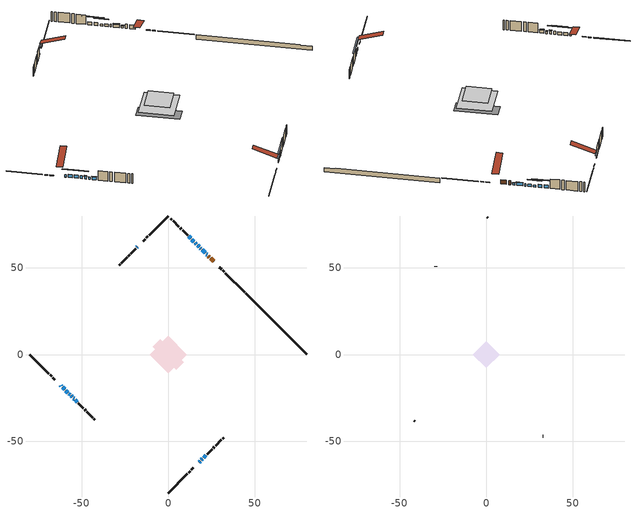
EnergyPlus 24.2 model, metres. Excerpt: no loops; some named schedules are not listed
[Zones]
conditioned space
 floor outside (Floor1 construction): -0.75,0 0,0.75 0.75,0 0,-0.75 z0.15
 floor adiabatic (AdiabaticFloorConstruction): -10.75,0 0,10.75 10.75,0 0,-10.75 z2.59
 floor foundation (Slab1 construction): -8.8,4.57 -4.57,8.8 8.8,-4.57 4.57,-8.8 z-2.21
 wall outside (RimJoist1 construction): 0,-79.88 11.09,-68.79 / -79.88,0 -68.79,-11.09 / 0,79.88 -11.09,68.79 / 44.02,35.86 32.93,46.95 z0.15:0.45
 wall outside (RimJoist2 construction): 11.75,-68.14 12.64,-67.25 / -68.14,-11.75 -67.25,-12.64 / -11.75,68.14 -12.64,67.25 / 32.28,47.61 31.39,48.5 z0.15:0.45
 wall outside (RimJoist4 construction): 13.29,-66.59 14.54,-65.34 / -66.59,-13.29 -65.34,-14.54 / -13.29,66.59 -14.54,65.34 / 30.73,49.15 29.48,50.41 z0.15:0.45
 wall outside (AdiabaticWallConstruction 1): 26.17,53.71 24.41,55.47 / 23.75,56.13 23.15,56.74 z0.15:2.18
 wall outside (AdiabaticWallConstruction): -62.03,-17.85 -61.61,-18.27 / 18.86,61.02 18.53,61.35 / 17.88,62 16.89,62.99 z0.15:1.37; 17.85,-62.03 18.45,-61.44 / 19.1,-60.78 19.7,-60.19 / -57.25,-22.63 -56.66,-23.22 / -56.01,-23.88 -55.41,-24.47 z0.15:1.68; -60.96,-18.93 -59.77,-20.11 / -59.11,-20.77 -57.91,-21.97 / 21.29,58.59 19.51,60.37 / -53.68,-26.2 -52.48,-27.4 / 14.79,65.09 13.62,66.26 / 12.96,66.92 11.78,68.11 z0.15:1.67; 22.49,57.39 21.95,57.93 / 16.24,63.65 15.44,64.44 z0.15:1.07; -54.76,-25.13 -54.34,-25.54 z0.15:1.19; -17.85,62.03 -18.14,61.74 / 20.35,-59.53 21.72,-58.16 z0.15:0.76
 wall outside (Wall1 construction): 22.37,-57.51 25.24,-54.64 / -51.82,-28.06 -48.96,-30.93 / -18.8,61.09 -21.66,58.22 / 11.12,68.76 8.25,71.63 z0.15:5.03
 wall outside (Wall2 construction): 25.9,-53.98 26.67,-53.21 / -48.3,-31.58 -47.53,-32.36 / -22.32,57.56 -23.09,56.79 / 7.59,72.29 6.82,73.06 z0.15:5.03
 wall outside (Wall3 construction): 27.33,-52.55 30.7,-49.18 / -46.87,-33.01 -43.5,-36.38 / -23.75,56.13 -27.12,52.76 / 6.16,73.72 2.8,77.09 z0.15:5.03
 wall outside (Wall4 construction): 31.36,-48.53 31.94,-47.94 / -42.84,-37.04 -42.26,-37.62 / -27.78,52.1 -28.36,51.52 / 2.14,77.74 1.55,78.33 z0.15:5.03
 wall foundation (FoundationWall1 construction): 44.68,35.2,-2.21 44.68,35.2,0.15 76.36,3.52,0.15 76.36,3.52,-0.09 79.88,0,-0.09 79.88,0,-2.21
 window (WindowConstruction 14): -62.03,-17.85 -61.61,-18.27 z0.15:1.37
 window (WindowConstruction 3): 17.85,-62.03 18.45,-61.44 z0.15:1.67
 window (WindowConstruction 4): 19.1,-60.78 19.69,-60.19 z0.15:1.67
 window (WindowConstruction 5): -60.96,-18.93 -59.77,-20.11 z0.15:1.67
 window (WindowConstruction 6): -59.11,-20.77 -57.91,-21.97 z0.15:1.67
 window (WindowConstruction 7): 22.49,57.39 21.95,57.93 z0.15:1.06
 window (WindowConstruction 8): 21.29,58.59 19.52,60.37 z0.15:1.67
 window (WindowConstruction 9): -57.25,-22.63 -56.66,-23.22 z0.15:1.67
 window (WindowConstruction 10): -56,-23.88 -55.41,-24.47 z0.15:1.67
 window (WindowConstruction 11): -54.75,-25.13 -54.34,-25.54 z0.15:1.19
 window (WindowConstruction 12): -53.68,-26.2 -52.48,-27.4 z0.15:1.67
 window (WindowConstruction 13): -17.85,62.03 -18.14,61.74 z0.15:0.76
 window (WindowConstruction 17): 20.35,-59.53 21.72,-58.16 z0.15:0.76
 window (WindowConstruction 15): 18.86,61.02 18.53,61.35 z0.15:1.37
 window (WindowConstruction 16): 17.88,62 16.89,62.99 z0.15:1.37
 window (WindowConstruction): 16.23,63.65 15.44,64.44 z0.15:1.06
 window (WindowConstruction 1): 14.79,65.1 13.62,66.26 z0.15:1.67
 window (WindowConstruction 2): 12.96,66.92 11.78,68.11 z0.15:1.67
 door (Door): 26.17,53.71 24.41,55.47 z0.15:2.18
 door (Door 1): 23.75,56.13 23.15,56.74 z0.15:2.18
 ceiling adiabatic (AdiabaticFloorConstruction): 0,-10.75 10.75,0 0,10.75 -10.75,0 z2.59
attic - vented
 floor to conditioned space (Floor2 construction Reversed): -7.77,0 0,7.77 7.77,0 0,-7.77 z5.03
 wall outside (Wall5 construction): 32.6,-47.28 32.84,-47.04 / -41.6,-38.28 -41.36,-38.52 / -29.02,50.86 -29.26,50.62 / 0.9,78.99 0.66,79.23 z0.15:5.03
 roof outside (Roof1 construction): 17.2,-62.69,5.03 9.63,-55.12,8.59 7.64,-57.12,8.59 15.2,-64.68,5.03; -62.69,-17.2,5.03 -55.12,-9.63,8.59 -57.12,-7.64,8.59 -64.68,-15.2,5.03; -17.2,62.69,5.03 -9.63,55.12,8.59 -7.64,57.12,8.59 -15.2,64.68,5.03; 26.83,53.06,5.03 19.26,45.49,8.59 21.26,43.5,8.59 28.82,51.06,5.03
shading: 20.31,-59.57 15.99,-63.9 16.28,-64.19 20.6,-59.86 z4.31; 19.84,-60.05 18.96,-60.92 19.25,-61.21 20.13,-60.34 z1.88; -57.9,-21.98 -62.82,-17.06 -63.11,-17.35 -58.2,-22.27 z4.31; -56.04,-23.84 -60.98,-18.9 -61.27,-19.19 -56.34,-24.13 z4.31; 21.81,58.07 22.63,57.25 22.92,57.54 22.1,58.37 z1.27; 19.37,60.51 21.44,58.45 21.73,58.74 19.66,60.8 z1.88; -54.79,-25.09 -59.12,-20.76 -59.41,-21.05 -55.09,-25.38 z4.31; -55.27,-24.61 -56.15,-23.74 -56.44,-24.03 -55.56,-24.9 z1.88; -54.2,-25.68 -54.9,-24.99 -55.19,-25.28 -54.49,-25.97 z1.39; -52.34,-27.54 -53.83,-26.06 -54.12,-26.35 -52.63,-27.83 z1.88; -20.01,59.88 -15.99,63.9 -16.28,64.19 -20.3,60.17 z3.4; 25.31,-54.57 16.76,-63.12 17.05,-63.41 25.6,-54.86 z5.84; 13.58,66.3 18.1,61.78 18.39,62.07 13.87,66.6 z3.7; 11.75,68.13 16.65,63.23 16.94,63.52 12.04,68.42 z4.31; 9.91,69.97 14.83,65.05 15.12,65.34 10.2,70.26 z4.31
[Building]
Building 1: Terrain=Suburbs
[Site:Location]
Ottawa Intl AP_ON: Latitude {deg}=45.32; Longitude {deg}=-75.67; Time Zone {hr}=-5; Elevation {m}=115; Keep Site Location Information=Yes
[Site:GroundTemperature:Shallow]
1.18808, -1.19398, -1.38475, -0.254337, 4.28362, 8.80044, 12.7163, 15.1969, 15.4076, 13.3901, 9.57408, 5.19582
[Site:WaterMainsTemperature]
Calculation Method=Schedule; Temperature Schedule=mains temperature schedule
[Material] Roughness=Rough; Thermal Absorptance=0.9
Name | Thickness {m} | Conductivity {W/m-K} | Density {kg/m3} | Specific Heat {J/kg-K} | Solar Absorptance | Visible Absorptance
asphalt or fiberglass shingles | 0.00635 | 0.162714 | 1121.4 | 1465.45 | 0.4 | 0.4
ceiling loosefill ins | 0.169333 | 0.0480833 | 16.02 | 1046.75 | 0.7 | 0.7
ceiling stud and cavity | 0.1397 | 0.554794 | 65.682 | 1177.47 | 0.7 | 0.7
concrete 4.0 in. | 0.1016 | 1.803125 | 2242.8 | 837.4 | 0.7 | 0.7
concrete 8.0 in. | 0.2032 | 1.803125 | 2242.8 | 837.4 | 0.7 | 0.7
door material | 0.04445 | 0.053851 | 512.64 | 1214.23 | 0.7 | 0.7
exterior vertical ins | 0.0364437 | 0.029427 | 32.04 | 1214.23 | 0.7 | 0.7
floor covering | 0.0127 | 0.0433444 | 54.468 | 1339.84 | 0.6 | 0.6
floor rigid ins; rim joist rigid ins | 0.051816 | 0.029427 | 32.04 | 1214.23 | 0.7 | 0.7
floor rigid ins 1; wall rigid ins | 0.512978 | 0.029427 | 32.04 | 1214.23 | 0.7 | 0.7
floor stud and cavity | 0.1397 | 0.204374 | 92.3553 | 1139.71 | 0.7 | 0.7
floor stud and cavity 1 | 0.1397 | 1.75129 | 37.0049 | 1207.88 | 0.7 | 0.7
furniture material conditioned space 1 | 0.1524 | 0.115458 | 640.8 | 1214.23 | 0.6 | 0.6
gypsum board | 0.0127 | 0.160291 | 801 | 837.4 | 0.6 | 0.6
gypsum board 1 | 0.0127 | 0.160291 | 801 | 837.4 | 0.7 | 0.7
osb sheathing 0.5 in. | 0.0127 | 0.115458 | 512.64 | 1214.23 | 0.7 | 0.7
osb sheathing 0.75 in. | 0.01905 | 0.115458 | 512.64 | 1214.23 | 0.7 | 0.7
osb sheathing 2.0 in. | 0.0508 | 0.115458 | 512.64 | 1214.23 | 0.7 | 0.7
rim joist stud and cavity | 0.0508 | 0.275866 | 125.044 | 1163.47 | 0.6 | 0.6
rim joist stud and cavity 1 | 0.0508 | 0.0295722 | 125.044 | 1163.47 | 0.6 | 0.6
rim joist stud and cavity 2 | 0.0508 | 0.0315101 | 125.044 | 1163.47 | 0.6 | 0.6
wall stud and cavity | 0.1397 | 0.0810402 | 139.0536 | 1170.24 | 0.7 | 0.7
wall stud and cavity 1 | 0.1397 | 0.10621 | 139.0536 | 1170.24 | 0.7 | 0.7
wall stud and cavity 2 | 0.1397 | 0.101068 | 139.0536 | 1170.24 | 0.7 | 0.7
wall stud and cavity 3 | 0.0889 | 6.1454 | 50.32683 | 1063.81 | 0.6 | 0.6
wall stud and cavity 4 | 0.0889 | 0.380278 | 52.3479 | 1209.89 | 0.7 | 0.7
wall stud and cavity 5 | 0.0889 | 0.391764 | 83.0341 | 1211.67 | 0.7 | 0.7
wood siding | 0.0254 | 0.102417 | 544.68 | 1172.36 | 0.4 | 0.4
wood siding 1 | 0.00254 | 0.102417 | 544.68 | 1172.36 | 0.4 | 0.4
wood siding 2; wood siding 3; wood siding 4 | 0.0254 | 0.102417 | 544.68 | 1172.36 | 0.7 | 0.7
[WindowMaterial:SimpleGlazingSystem]
Name | U-Factor {W/m2-K} | Solar Heat Gain Coefficient
WindowMaterial | 2.95597 | 0.57
WindowMaterial 1 | 2.949721 | 0.61
WindowMaterial 10 | 3.034891 | 0.47
WindowMaterial 2 | 2.983789 | 0.55
WindowMaterial 3 | 2.94802 | 0.61
WindowMaterial 4 | 2.97868 | 0.53
WindowMaterial 5 | 2.99571 | 0.51
WindowMaterial 6 | 3.04398 | 0.4
WindowMaterial 7 | 3.120061 | 0.41
WindowMaterial 8 | 2.97868 | 0.61
WindowMaterial 9 | 2.97073 | 0.62
[Construction]
AdiabaticFloorConstruction: floor stud and cavity 1, floor rigid ins 1, osb sheathing 0.75 in., floor covering
AdiabaticWallConstruction: wood siding 3, wall rigid ins, wall stud and cavity 4, gypsum board
AdiabaticWallConstruction 1: wood siding 4, wall rigid ins, wall stud and cavity 4, gypsum board
Door; Door 1: door material
Floor1 construction: floor stud and cavity, floor rigid ins, osb sheathing 0.75 in., floor covering
Floor2 construction Reversed: gypsum board, ceiling stud and cavity, ceiling loosefill ins
FoundationWall1 construction: concrete 8.0 in., gypsum board 1
furniture construction conditioned space 1: furniture material conditioned space 1
PartitionWallConstruction: gypsum board, wall stud and cavity 5, gypsum board
RimJoist1 construction: wood siding 2, rim joist rigid ins, osb sheathing 2.0 in., rim joist stud and cavity
RimJoist2 construction: wood siding 2, osb sheathing 2.0 in., rim joist stud and cavity 1
RimJoist4 construction: wood siding 2, osb sheathing 2.0 in., rim joist stud and cavity 2
Roof1 construction: asphalt or fiberglass shingles
Slab1 construction: concrete 4.0 in.
Wall1 construction; Wall3 construction: wood siding, osb sheathing 0.5 in., wall stud and cavity, gypsum board
Wall2 construction: wood siding, osb sheathing 0.5 in., wall stud and cavity 1, gypsum board
Wall4 construction: wood siding, osb sheathing 0.5 in., wall stud and cavity 2, gypsum board
Wall5 construction: wood siding 1, wall stud and cavity 3
WindowConstruction: WindowMaterial
WindowConstruction 1: WindowMaterial 1
WindowConstruction 10; WindowConstruction 2; WindowConstruction 3; WindowConstruction 4; WindowConstruction 5; WindowConstruction 8; WindowConstruction 9: WindowMaterial 2
WindowConstruction 11: WindowMaterial 5
WindowConstruction 12; WindowConstruction 6: WindowMaterial 3
WindowConstruction 13: WindowMaterial 6
WindowConstruction 14: WindowMaterial 7
WindowConstruction 15: WindowMaterial 8
WindowConstruction 16: WindowMaterial 9
WindowConstruction 17: WindowMaterial 10
WindowConstruction 7: WindowMaterial 4
[Zone] Multiplier=1; Part of Total Floor Area=Yes
Name | Volume {m3}
attic - vented | 69.8457
conditioned space | 884
[Space]
Name | Zone | Volume {m3}
attic - vented 1 | attic - vented | 69.8457
conditioned space 1 | conditioned space | 884
[ZoneInfiltration:EffectiveLeakageArea]
infil attic - vented 1: Zone or Space=attic - vented 1; Schedule=Always On Discrete; Effective Air Leakage Area {cm2}=5080; Stack Coefficient=0.00058711; Wind Coefficient=1.63712e-05
[ZoneMixing]
whole house fan mix: Zone or Space=attic - vented; Schedule=Always On Continuous; Design Flow Rate Calculation Method=Flow/Zone; Design Flow Rate {m3/s}=0; Source Zone or Space=conditioned space
[SurfaceProperty:ExposedFoundationPerimeter]
Slab1: Exposed Perimeter Calculation Method=TotalExposedPerimeter; Total Exposed Perimeter {m}=49.785
[InternalMass] Zone or ZoneList=conditioned space; Space or SpaceList=conditioned space 1
Name | Construction | Surface Area {m2}
furniture mass conditioned space 1 | furniture construction conditioned space 1 | 138.104
partition wall mass | PartitionWallConstruction | 345.26
[Lights]
interior lighting: Zone or ZoneList or Space or SpaceList=conditioned space 1; Schedule=interior lighting schedule; Design Level Calculation Method=LightingLevel; Lighting Level {W}=343.2; Return Air Fraction=0; Fraction Radiant=0.6; Fraction Visible=0.2; Fraction Replaceable=1
[People]
occupants: Zone or ZoneList or Space or SpaceList=conditioned space 1; Number of People Schedule=occupants schedule; Number of People Calculation Method=People; Number of People=3; Fraction Radiant=0.314171; Sensible Heat Fraction=0.56303; Activity Level Schedule=occupants activity schedule; Carbon Dioxide Generation Rate {m3/s-W}=0; Enable ASHRAE 55 Comfort Warnings=No; Mean Radiant Temperature Calculation Type=EnclosureAveraged
[ElectricEquipment] Zone or ZoneList or Space or SpaceList=conditioned space 1; Design Level Calculation Method=EquipmentLevel
Name | Schedule | Design Level {W} | Fraction Latent | Fraction Radiant | Fraction Lost
clothes dryer | clothes dryer schedule | 140.772 | 0.015 | 0.081 | 0.85
clothes washer | clothes washer schedule | 32.1985 | 0.03 | 0.162 | 0.7
cooking range | cooking range schedule | 215.147 | 0.08 | 0.432 | 0.2
dishwasher | dishwasher schedule | 66.8632 | 0.3 | 0.18 | 0.4
fridge | fridge schedule | 72.9452 | 0 | 0.6 | 0
mech vent bath fan 0 | mech vent bath fan 0 schedule | 43 | 0 | 0 | 1
mech vent bath fan 1 | mech vent bath fan 1 schedule | 43 | 0 | 0 | 1
mech vent house fan | mech vent house fan schedule | 0 | 0 | 0 | 1
mech vent house fan cfis | mech vent house fan cfis schedule | 0 | 0 | 0 | 0
mech vent range fan 0 | mech vent range fan 0 schedule | 43 | 0 | 0 | 1
misc plug loads | misc plug loads schedule | 494.7 | 0.045 | 0.513 | 0.1
whole house fan | Always On Discrete | 0 | 0 | 0 | 1
[OtherEquipment] Zone or ZoneList or Space or SpaceList=conditioned space 1; Design Level Calculation Method=EquipmentLevel
Name | Fuel Type | Schedule | Design Level {W} | Fraction Latent | Fraction Radiant | Fraction Lost
clothes dryer 1 | Electricity | clothes dryer schedule | 0 | 0.015 | 0.081 | 0.85
cooking range 1 | Electricity | cooking range schedule | 0 | 0.08 | 0.432 | 0.2
general water use latent | None | general water use schedule | 62.594 | 1 | 0 | 0
general water use sensible | None | general water use schedule | -61.6891 | 0 | 0.6 | 0
mech vent house fan latent load | None | Always On Discrete | 0 | 1 | 0 | 0
mech vent house fan sensible load | None | Always On Discrete | 0 | 0 | 0 | 0
water heater energy adjustment1 | NaturalGas | Always On Discrete | 0.01 | 0 | 0 | 1
[ZoneInfiltration:DesignFlowRate] Zone or ZoneList or Space or SpaceList=conditioned space 1; Schedule=Always On Discrete; Design Flow Rate Calculation Method=Flow/Zone; Design Flow Rate {m3/s}=0
infil flow; natural vent flow; whole house fan flow
[Foundation:Kiva]
Foundation Kiva 1: Initial Indoor Air Temperature {C}=18; Wall Height Above Grade {m}=0.149992; Wall Depth Below Slab {m}=0.2032; Custom Block Material Name 1=exterior vertical ins; Custom Block Depth 1 {m}=2.36001; Custom Block X Position 1 {m}=0.2159; Custom Block Z Position 1 {m}=0
[Foundation:Kiva:Settings]
Soil Conductivity {W/m-K}=0.849921; Soil Density {kg/m3}=1842.3; Soil Specific Heat {J/kg-K}=418.7; Ground Solar Absorptivity=0.9; Ground Thermal Absorptivity=0.9; Ground Surface Roughness {m}=0.03; Far-Field Width {m}=40; Deep-Ground Boundary Condition=ZeroFlux; Deep-Ground Depth {m}=40; Minimum Cell Dimension {m}=0.2; Maximum Cell Growth Coefficient=3; Simulation Timestep=Timestep
[Exterior:Lights]
exterior lighting: Schedule=exterior lighting schedule; Design Level {W}=75.6
[Schedule:Constant]
Name | Hourly Value
Always On Continuous; mech vent house fan schedule; mech vent house fan cfis schedule; Always On Discrete | 1
occupants activity schedule | 117.228
fridge schedule | 0
[Schedule:Week:Daily]
interior lighting schedule Week Rule - Jan1-Jan27: interior lighting schedule day, interior lighting schedule day, interior lighting schedule day, interior lighting schedule day, interior lighting schedule day, interior lighting schedule day, interior lighting schedule day, interior lighting schedule default day, interior lighting schedule default day, interior lighting schedule default day, interior lighting schedule default day, interior lighting schedule default day
interior lighting schedule Week Rule - Jan28-Feb3: interior lighting schedule day, interior lighting schedule day, interior lighting schedule day, interior lighting schedule day, interior lighting schedule day 1, interior lighting schedule day 1, interior lighting schedule day 1, interior lighting schedule default day, interior lighting schedule default day, interior lighting schedule default day, interior lighting schedule default day, interior lighting schedule default day
interior lighting schedule Week Rule - Feb4-Feb24: interior lighting schedule day 1, interior lighting schedule day 1, interior lighting schedule day 1, interior lighting schedule day 1, interior lighting schedule day 1, interior lighting schedule day 1, interior lighting schedule day 1, interior lighting schedule default day, interior lighting schedule default day, interior lighting schedule default day, interior lighting schedule default day, interior lighting schedule default day
interior lighting schedule Week Rule - Feb25-Mar3: interior lighting schedule day 1, interior lighting schedule day 1, interior lighting schedule day 1, interior lighting schedule day 1, interior lighting schedule day 2, interior lighting schedule day 2, interior lighting schedule day 2, interior lighting schedule default day, interior lighting schedule default day, interior lighting schedule default day, interior lighting schedule default day, interior lighting schedule default day
interior lighting schedule Week Rule - Mar4-Mar31: interior lighting schedule day 2, interior lighting schedule day 2, interior lighting schedule day 2, interior lighting schedule day 2, interior lighting schedule day 2, interior lighting schedule day 2, interior lighting schedule day 2, interior lighting schedule default day, interior lighting schedule default day, interior lighting schedule default day, interior lighting schedule default day, interior lighting schedule default day
interior lighting schedule Week Rule - Apr1-Apr28: interior lighting schedule day 3, interior lighting schedule day 3, interior lighting schedule day 3, interior lighting schedule day 3, interior lighting schedule day 3, interior lighting schedule day 3, interior lighting schedule day 3, interior lighting schedule default day, interior lighting schedule default day, interior lighting schedule default day, interior lighting schedule default day, interior lighting schedule default day
interior lighting schedule Week Rule - Apr29-May5: interior lighting schedule day 3, interior lighting schedule day 3, interior lighting schedule day 4, interior lighting schedule day 4, interior lighting schedule day 4, interior lighting schedule day 4, interior lighting schedule day 4, interior lighting schedule default day, interior lighting schedule default day, interior lighting schedule default day, interior lighting schedule default day, interior lighting schedule default day
interior lighting schedule Week Rule - May6-May26: interior lighting schedule day 4, interior lighting schedule day 4, interior lighting schedule day 4, interior lighting schedule day 4, interior lighting schedule day 4, interior lighting schedule day 4, interior lighting schedule day 4, interior lighting schedule default day, interior lighting schedule default day, interior lighting schedule default day, interior lighting schedule default day, interior lighting schedule default day
interior lighting schedule Week Rule - May27-Jun2: interior lighting schedule day 4, interior lighting schedule day 4, interior lighting schedule day 4, interior lighting schedule day 4, interior lighting schedule day 4, interior lighting schedule day 5, interior lighting schedule day 5, interior lighting schedule default day, interior lighting schedule default day, interior lighting schedule default day, interior lighting schedule default day, interior lighting schedule default day
interior lighting schedule Week Rule - Jun3-Jun30: interior lighting schedule day 5, interior lighting schedule day 5, interior lighting schedule day 5, interior lighting schedule day 5, interior lighting schedule day 5, interior lighting schedule day 5, interior lighting schedule day 5, interior lighting schedule default day, interior lighting schedule default day, interior lighting schedule default day, interior lighting schedule default day, interior lighting schedule default day
interior lighting schedule Week Rule - Jul1-Jul28: interior lighting schedule day 6, interior lighting schedule day 6, interior lighting schedule day 6, interior lighting schedule day 6, interior lighting schedule day 6, interior lighting schedule day 6, interior lighting schedule day 6, interior lighting schedule default day, interior lighting schedule default day, interior lighting schedule default day, interior lighting schedule default day, interior lighting schedule default day
interior lighting schedule Week Rule - Jul29-Aug4: interior lighting schedule day 6, interior lighting schedule day 6, interior lighting schedule day 6, interior lighting schedule day 7, interior lighting schedule day 7, interior lighting schedule day 7, interior lighting schedule day 7, interior lighting schedule default day, interior lighting schedule default day, interior lighting schedule default day, interior lighting schedule default day, interior lighting schedule default day
interior lighting schedule Week Rule - Aug5-Aug25: interior lighting schedule day 7, interior lighting schedule day 7, interior lighting schedule day 7, interior lighting schedule day 7, interior lighting schedule day 7, interior lighting schedule day 7, interior lighting schedule day 7, interior lighting schedule default day, interior lighting schedule default day, interior lighting schedule default day, interior lighting schedule default day, interior lighting schedule default day
interior lighting schedule Week Rule - Aug26-Sep1: interior lighting schedule day 7, interior lighting schedule day 7, interior lighting schedule day 7, interior lighting schedule day 7, interior lighting schedule day 7, interior lighting schedule day 7, interior lighting schedule day 8, interior lighting schedule default day, interior lighting schedule default day, interior lighting schedule default day, interior lighting schedule default day, interior lighting schedule default day
interior lighting schedule Week Rule - Sep2-Sep29: interior lighting schedule day 8, interior lighting schedule day 8, interior lighting schedule day 8, interior lighting schedule day 8, interior lighting schedule day 8, interior lighting schedule day 8, interior lighting schedule day 8, interior lighting schedule default day, interior lighting schedule default day, interior lighting schedule default day, interior lighting schedule default day, interior lighting schedule default day
interior lighting schedule Week Rule - Sep30-Oct6: interior lighting schedule day 8, interior lighting schedule day 9, interior lighting schedule day 9, interior lighting schedule day 9, interior lighting schedule day 9, interior lighting schedule day 9, interior lighting schedule day 9, interior lighting schedule default day, interior lighting schedule default day, interior lighting schedule default day, interior lighting schedule default day, interior lighting schedule default day
interior lighting schedule Week Rule - Oct7-Oct27: interior lighting schedule day 9, interior lighting schedule day 9, interior lighting schedule day 9, interior lighting schedule day 9, interior lighting schedule day 9, interior lighting schedule day 9, interior lighting schedule day 9, interior lighting schedule default day, interior lighting schedule default day, interior lighting schedule default day, interior lighting schedule default day, interior lighting schedule default day
interior lighting schedule Week Rule - Oct28-Nov3: interior lighting schedule day 9, interior lighting schedule day 9, interior lighting schedule day 9, interior lighting schedule day 9, interior lighting schedule day 10, interior lighting schedule day 10, interior lighting schedule day 10, interior lighting schedule default day, interior lighting schedule default day, interior lighting schedule default day, interior lighting schedule default day, interior lighting schedule default day
interior lighting schedule Week Rule - Nov4-Nov24: interior lighting schedule day 10, interior lighting schedule day 10, interior lighting schedule day 10, interior lighting schedule day 10, interior lighting schedule day 10, interior lighting schedule day 10, interior lighting schedule day 10, interior lighting schedule default day, interior lighting schedule default day, interior lighting schedule default day, interior lighting schedule default day, interior lighting schedule default day
interior lighting schedule Week Rule - Nov25-Dec1: interior lighting schedule day 10, interior lighting schedule day 10, interior lighting schedule day 10, interior lighting schedule day 10, interior lighting schedule day 10, interior lighting schedule day 10, interior lighting schedule day 11, interior lighting schedule default day, interior lighting schedule default day, interior lighting schedule default day, interior lighting schedule default day, interior lighting schedule default day
interior lighting schedule Week Rule - Dec2-Dec31: interior lighting schedule day 11, interior lighting schedule day 11, interior lighting schedule day 11, interior lighting schedule day 11, interior lighting schedule day 11, interior lighting schedule day 11, interior lighting schedule day 11, interior lighting schedule default day, interior lighting schedule default day, interior lighting schedule default day, interior lighting schedule default day, interior lighting schedule default day
occupants schedule Week Rule - Jan1-Dec31: occupants schedule day, occupants schedule day, occupants schedule day, occupants schedule day, occupants schedule day, occupants schedule day, occupants schedule day, occupants schedule default day, occupants schedule default day, occupants schedule default day, occupants schedule default day, occupants schedule default day
clothes dryer schedule Week Rule - Jan1-Dec31: clothes dryer schedule day, clothes dryer schedule day, clothes dryer schedule day, clothes dryer schedule day, clothes dryer schedule day, clothes dryer schedule day, clothes dryer schedule day, clothes dryer schedule default day, clothes dryer schedule default day, clothes dryer schedule default day, clothes dryer schedule default day, clothes dryer schedule default day
clothes washer schedule Week Rule - Jan1-Dec31: clothes washer schedule day, clothes washer schedule day, clothes washer schedule day, clothes washer schedule day, clothes washer schedule day, clothes washer schedule day, clothes washer schedule day, clothes washer schedule default day, clothes washer schedule default day, clothes washer schedule default day, clothes washer schedule default day, clothes washer schedule default day
cooking range schedule Week Rule - Jan1-Dec31: cooking range schedule day, cooking range schedule day, cooking range schedule day, cooking range schedule day, cooking range schedule day, cooking range schedule day, cooking range schedule day, cooking range schedule default day, cooking range schedule default day, cooking range schedule default day, cooking range schedule default day, cooking range schedule default day
dishwasher schedule Week Rule - Jan1-Dec31: dishwasher schedule day, dishwasher schedule day, dishwasher schedule day, dishwasher schedule day, dishwasher schedule day, dishwasher schedule day, dishwasher schedule day, dishwasher schedule default day, dishwasher schedule default day, dishwasher schedule default day, dishwasher schedule default day, dishwasher schedule default day
mech vent bath fan 0 schedule Week Rule - Jan1-Dec31: mech vent bath fan 0 schedule day, mech vent bath fan 0 schedule day, mech vent bath fan 0 schedule day, mech vent bath fan 0 schedule day, mech vent bath fan 0 schedule day, mech vent bath fan 0 schedule day, mech vent bath fan 0 schedule day, mech vent bath fan 0 schedule default day, mech vent bath fan 0 schedule default day, mech vent bath fan 0 schedule default day, mech vent bath fan 0 schedule default day, mech vent bath fan 0 schedule default day
mech vent bath fan 1 schedule Week Rule - Jan1-Dec31: mech vent bath fan 1 schedule day, mech vent bath fan 1 schedule day, mech vent bath fan 1 schedule day, mech vent bath fan 1 schedule day, mech vent bath fan 1 schedule day, mech vent bath fan 1 schedule day, mech vent bath fan 1 schedule day, mech vent bath fan 1 schedule default day, mech vent bath fan 1 schedule default day, mech vent bath fan 1 schedule default day, mech vent bath fan 1 schedule default day, mech vent bath fan 1 schedule default day
mech vent range fan 0 schedule Week Rule - Jan1-Dec31: mech vent range fan 0 schedule day, mech vent range fan 0 schedule day, mech vent range fan 0 schedule day, mech vent range fan 0 schedule day, mech vent range fan 0 schedule day, mech vent range fan 0 schedule day, mech vent range fan 0 schedule day, mech vent range fan 0 schedule default day, mech vent range fan 0 schedule default day, mech vent range fan 0 schedule default day, mech vent range fan 0 schedule default day, mech vent range fan 0 schedule default day
misc plug loads schedule Week Rule - Jan1-Dec31: misc plug loads schedule day, misc plug loads schedule day, misc plug loads schedule day, misc plug loads schedule day, misc plug loads schedule day, misc plug loads schedule day, misc plug loads schedule day, misc plug loads schedule default day, misc plug loads schedule default day, misc plug loads schedule default day, misc plug loads schedule default day, misc plug loads schedule default day
general water use schedule Week Rule - Jan1-Dec31: general water use schedule day, general water use schedule day, general water use schedule day, general water use schedule day, general water use schedule day, general water use schedule day, general water use schedule day, general water use schedule default day, general water use schedule default day, general water use schedule default day, general water use schedule default day, general water use schedule default day
exterior lighting schedule Week Rule - Jan1-Jan27: exterior lighting schedule day, exterior lighting schedule day, exterior lighting schedule day, exterior lighting schedule day, exterior lighting schedule day, exterior lighting schedule day, exterior lighting schedule day, exterior lighting schedule default day, exterior lighting schedule default day, exterior lighting schedule default day, exterior lighting schedule default day, exterior lighting schedule default day
exterior lighting schedule Week Rule - Jan28-Feb3: exterior lighting schedule day, exterior lighting schedule day, exterior lighting schedule day, exterior lighting schedule day, exterior lighting schedule day 1, exterior lighting schedule day 1, exterior lighting schedule day 1, exterior lighting schedule default day, exterior lighting schedule default day, exterior lighting schedule default day, exterior lighting schedule default day, exterior lighting schedule default day
exterior lighting schedule Week Rule - Feb4-Feb24: exterior lighting schedule day 1, exterior lighting schedule day 1, exterior lighting schedule day 1, exterior lighting schedule day 1, exterior lighting schedule day 1, exterior lighting schedule day 1, exterior lighting schedule day 1, exterior lighting schedule default day, exterior lighting schedule default day, exterior lighting schedule default day, exterior lighting schedule default day, exterior lighting schedule default day
exterior lighting schedule Week Rule - Feb25-Mar3: exterior lighting schedule day 1, exterior lighting schedule day 1, exterior lighting schedule day 1, exterior lighting schedule day 1, exterior lighting schedule day 2, exterior lighting schedule day 2, exterior lighting schedule day 2, exterior lighting schedule default day, exterior lighting schedule default day, exterior lighting schedule default day, exterior lighting schedule default day, exterior lighting schedule default day
exterior lighting schedule Week Rule - Mar4-Mar31: exterior lighting schedule day 2, exterior lighting schedule day 2, exterior lighting schedule day 2, exterior lighting schedule day 2, exterior lighting schedule day 2, exterior lighting schedule day 2, exterior lighting schedule day 2, exterior lighting schedule default day, exterior lighting schedule default day, exterior lighting schedule default day, exterior lighting schedule default day, exterior lighting schedule default day
exterior lighting schedule Week Rule - Apr1-Apr28: exterior lighting schedule day 3, exterior lighting schedule day 3, exterior lighting schedule day 3, exterior lighting schedule day 3, exterior lighting schedule day 3, exterior lighting schedule day 3, exterior lighting schedule day 3, exterior lighting schedule default day, exterior lighting schedule default day, exterior lighting schedule default day, exterior lighting schedule default day, exterior lighting schedule default day
exterior lighting schedule Week Rule - Apr29-May5: exterior lighting schedule day 3, exterior lighting schedule day 3, exterior lighting schedule day 4, exterior lighting schedule day 4, exterior lighting schedule day 4, exterior lighting schedule day 4, exterior lighting schedule day 4, exterior lighting schedule default day, exterior lighting schedule default day, exterior lighting schedule default day, exterior lighting schedule default day, exterior lighting schedule default day
exterior lighting schedule Week Rule - May6-May26: exterior lighting schedule day 4, exterior lighting schedule day 4, exterior lighting schedule day 4, exterior lighting schedule day 4, exterior lighting schedule day 4, exterior lighting schedule day 4, exterior lighting schedule day 4, exterior lighting schedule default day, exterior lighting schedule default day, exterior lighting schedule default day, exterior lighting schedule default day, exterior lighting schedule default day
exterior lighting schedule Week Rule - May27-Jun2: exterior lighting schedule day 4, exterior lighting schedule day 4, exterior lighting schedule day 4, exterior lighting schedule day 4, exterior lighting schedule day 4, exterior lighting schedule day 5, exterior lighting schedule day 5, exterior lighting schedule default day, exterior lighting schedule default day, exterior lighting schedule default day, exterior lighting schedule default day, exterior lighting schedule default day
[Schedule:Year]
interior lighting schedule: interior lighting schedule Week Rule - Jan1-Jan27, 1, 1, 1, 27, interior lighting schedule Week Rule - Jan28-Feb3, 1, 28, 2, 3, interior lighting schedule Week Rule - Feb4-Feb24, 2, 4, 2, 24, interior lighting schedule Week Rule - Feb25-Mar3, 2, 25, 3, 3, interior lighting schedule Week Rule - Mar4-Mar31, 3, 4, 3, 31, interior lighting schedule Week Rule - Apr1-Apr28, 4, 1, 4, 28, interior lighting schedule Week Rule - Apr29-May5, 4, 29, 5, 5, interior lighting schedule Week Rule - May6-May26, 5, 6, 5, 26, interior lighting schedule Week Rule - May27-Jun2, 5, 27, 6, 2, interior lighting schedule Week Rule - Jun3-Jun30, 6, 3, 6, 30, interior lighting schedule Week Rule - Jul1-Jul28, 7, 1, 7, 28, interior lighting schedule Week Rule - Jul29-Aug4, 7, 29, 8, 4, interior lighting schedule Week Rule - Aug5-Aug25, 8, 5, 8, 25, interior lighting schedule Week Rule - Aug26-Sep1, 8, 26, 9, 1, interior lighting schedule Week Rule - Sep2-Sep29, 9, 2, 9, 29, interior lighting schedule Week Rule - Sep30-Oct6, 9, 30, 10, 6, interior lighting schedule Week Rule - Oct7-Oct27, 10, 7, 10, 27, interior lighting schedule Week Rule - Oct28-Nov3, 10, 28, 11, 3, interior lighting schedule Week Rule - Nov4-Nov24, 11, 4, 11, 24, interior lighting schedule Week Rule - Nov25-Dec1, 11, 25, 12, 1, interior lighting schedule Week Rule - Dec2-Dec31, 12, 2, 12, 31
occupants schedule: occupants schedule Week Rule - Jan1-Dec31, 1, 1, 12, 31
clothes dryer schedule: clothes dryer schedule Week Rule - Jan1-Dec31, 1, 1, 12, 31
clothes washer schedule: clothes washer schedule Week Rule - Jan1-Dec31, 1, 1, 12, 31
cooking range schedule: cooking range schedule Week Rule - Jan1-Dec31, 1, 1, 12, 31
dishwasher schedule: dishwasher schedule Week Rule - Jan1-Dec31, 1, 1, 12, 31
mech vent bath fan 0 schedule: mech vent bath fan 0 schedule Week Rule - Jan1-Dec31, 1, 1, 12, 31
mech vent bath fan 1 schedule: mech vent bath fan 1 schedule Week Rule - Jan1-Dec31, 1, 1, 12, 31
mech vent range fan 0 schedule: mech vent range fan 0 schedule Week Rule - Jan1-Dec31, 1, 1, 12, 31
misc plug loads schedule: misc plug loads schedule Week Rule - Jan1-Dec31, 1, 1, 12, 31
general water use schedule: general water use schedule Week Rule - Jan1-Dec31, 1, 1, 12, 31
exterior lighting schedule: exterior lighting schedule Week Rule - Jan1-Jan27, 1, 1, 1, 27, exterior lighting schedule Week Rule - Jan28-Feb3, 1, 28, 2, 3, exterior lighting schedule Week Rule - Feb4-Feb24, 2, 4, 2, 24, exterior lighting schedule Week Rule - Feb25-Mar3, 2, 25, 3, 3, exterior lighting schedule Week Rule - Mar4-Mar31, 3, 4, 3, 31, exterior lighting schedule Week Rule - Apr1-Apr28, 4, 1, 4, 28, exterior lighting schedule Week Rule - Apr29-May5, 4, 29, 5, 5, exterior lighting schedule Week Rule - May6-May26, 5, 6, 5, 26, exterior lighting schedule Week Rule - May27-Jun2, 5, 27, 6, 2, exterior lighting schedule Week Rule - Jun3-Jun30, 6, 3, 6, 30, exterior lighting schedule Week Rule - Jul1-Jul28, 7, 1, 7, 28, exterior lighting schedule Week Rule - Jul29-Aug4, 7, 29, 8, 4, exterior lighting schedule Week Rule - Aug5-Aug25, 8, 5, 8, 25, exterior lighting schedule Week Rule - Aug26-Sep1, 8, 26, 9, 1, exterior lighting schedule Week Rule - Sep2-Sep29, 9, 2, 9, 29, exterior lighting schedule Week Rule - Sep30-Oct6, 9, 30, 10, 6, exterior lighting schedule Week Rule - Oct7-Oct27, 10, 7, 10, 27, exterior lighting schedule Week Rule - Oct28-Nov3, 10, 28, 11, 3, exterior lighting schedule Week Rule - Nov4-Nov24, 11, 4, 11, 24, exterior lighting schedule Week Rule - Nov25-Dec1, 11, 25, 12, 1, exterior lighting schedule Week Rule - Dec2-Dec31, 12, 2, 12, 31
[Schedule:Compact]
mains temperature schedule: Through: 01/01, For: AllDays, Until: 24:00, 5.98056, Through: 01/02, For: AllDays, Until: 24:00, 5.90111, Through: 01/03, For: AllDays, Until: 24:00, 5.82222, Through: 01/04, For: AllDays, Until: 24:00, 5.74556, Through: 01/05, For: AllDays, Until: 24:00, 5.66944, Through: 01/06, For: AllDays, Until: 24:00, 5.595, Through: 01/07, For: AllDays, Until: 24:00, 5.52222, Through: 01/08, For: AllDays, Until: 24:00, 5.45, Through: 01/09, For: AllDays, Until: 24:00, 5.38, Through: 01/10, For: AllDays, Until: 24:00, 5.31111, Through: 01/11, For: AllDays, Until: 24:00, 5.24333, Through: 01/12, For: AllDays, Until: 24:00, 5.17778, Through: 01/13, For: AllDays, Until: 24:00, 5.11333, Through: 01/14, For: AllDays, Until: 24:00, 5.05, Through: 01/15, For: AllDays, Until: 24:00, 4.98833, Through: 01/16, For: AllDays, Until: 24:00, 4.92889, Through: 01/17, For: AllDays, Until: 24:00, 4.87, Through: 01/18, For: AllDays, Until: 24:00, 4.81333, Through: 01/19, For: AllDays, Until: 24:00, 4.75833, Through: 01/20, For: AllDays, Until: 24:00, 4.70444, Through: 01/21, For: AllDays, Until: 24:00, 4.65278, Through: 01/22, For: AllDays, Until: 24:00, 4.60222, Through: 01/23, For: AllDays, Until: 24:00, 4.55333, Through: 01/24, For: AllDays, Until: 24:00, 4.50667, Through: 01/25, For: AllDays, Until: 24:00, 4.46111, Through: 01/26, For: AllDays, Until: 24:00, 4.41722, Through: 01/27, For: AllDays, Until: 24:00, 4.37556, Through: 01/28, For: AllDays, Until: 24:00, 4.335, Through: 01/29, For: AllDays, Until: 24:00, 4.29667, Through: 01/30, For: AllDays, Until: 24:00, 4.26, Through: 01/31, For: AllDays, Until: 24:00, 4.225, Through: 02/01, For: AllDays, Until: 24:00, 4.19167, Through: 02/02, For: AllDays, Until: 24:00, 4.16, Through: 02/03, For: AllDays, Until: 24:00, 4.13056, Through: 02/04, For: AllDays, Until: 24:00, 4.10278, Through: 02/05, For: AllDays, Until: 24:00, 4.07667, Through: 02/06, For: AllDays, Until: 24:00, 4.05222, Through: 02/07, For: AllDays, Until: 24:00, 4.03, Through: 02/08, For: AllDays, Until: 24:00, 4.00889, Through: 02/09, For: AllDays, Until: 24:00, 3.99056, Through: 02/10, For: AllDays, Until: 24:00, 3.97333, Through: 02/11, For: AllDays, Until: 24:00, 3.95833, Through: 02/12, For: AllDays, Until: 24:00, 3.945, Through: 02/13, For: AllDays, Until: 24:00, 3.93333, Through: 02/14, For: AllDays, Until: 24:00, 3.92389, Through: 02/15, For: AllDays, Until: 24:00, 3.91611, Through: 02/16, For: AllDays, Until: 24:00, 3.91, Through: 02/17, For: AllDays, Until: 24:00, 3.90611, Through: 02/18, For: AllDays, Until: 24:00, 3.90389, Through: 02/19, For: AllDays, Until: 24:00, 3.90389, Through: 02/20, For: AllDays, Until: 24:00, 3.905, Through: 02/21, For: AllDays, Until: 24:00, 3.90889, Through: 02/22, For: AllDays, Until: 24:00, 3.91389, Through: 02/23, For: AllDays, Until: 24:00, 3.92111, Through: 02/24, For: AllDays, Until: 24:00, 3.93, Through: 02/25, For: AllDays, Until: 24:00, 3.94056, Through: 02/26, For: AllDays, Until: 24:00, 3.95333, Through: 02/27, For: AllDays, Until: 24:00, 3.96778, Through: 02/28, For: AllDays, Until: 24:00, 3.98444, Through: 03/01, For: AllDays, Until: 24:00, 4.00278, Through: 03/02, For: AllDays, Until: 24:00, 4.02278, Through: 03/03, For: AllDays, Until: 24:00, 4.04444, Through: 03/04, For: AllDays, Until: 24:00, 4.06833, Through: 03/05, For: AllDays, Until: 24:00, 4.09389, Through: 03/06, For: AllDays, Until: 24:00, 4.12111, Through: 03/07, For: AllDays, Until: 24:00, 4.15, Through: 03/08, For: AllDays, Until: 24:00, 4.18111, Through: 03/09, For: AllDays, Until: 24:00, 4.21333, Through: 03/10, For: AllDays, Until: 24:00, 4.24778, Through: 03/11, For: AllDays, Until: 24:00, 4.28389, Through: 03/12, For: AllDays, Until: 24:00, 4.32222, Through: 03/13, For: AllDays, Until: 24:00, 4.36167, Through: 03/14, For: AllDays, Until: 24:00, 4.40333, Through: 03/15, For: AllDays, Until: 24:00, 4.44611, Through: 03/16, For: AllDays, Until: 24:00, 4.49111, Through: 03/17, For: AllDays, Until: 24:00, 4.53722, Through: 03/18, For: AllDays, Until: 24:00, 4.58556, Through: 03/19, For: AllDays, Until: 24:00, 4.63556, Through: 03/20, For: AllDays, Until: 24:00, 4.68667, Through: 03/21, For: AllDays, Until: 24:00, 4.74, Through: 03/22, For: AllDays, Until: 24:00, 4.79444, Through: 03/23, For: AllDays, Until: 24:00, 4.85111, Through: 03/24, For: AllDays, Until: 24:00, 4.90889, Through: 03/25, For: AllDays, Until: 24:00, 4.96833, Through: 03/26, For: AllDays, Until: 24:00, 5.02944, Through: 03/27, For: AllDays, Until: 24:00, 5.09167, Through: 03/28, For: AllDays, Until: 24:00, 5.15556, Through: 03/29, For: AllDays, Until: 24:00, 5.22111, Through: 03/30, For: AllDays, Until: 24:00, 5.28833, Through: 03/31, For: AllDays, Until: 24:00, 5.35667, Through: 04/01, For: AllDays, Until: 24:00, 5.42667, Through: 04/02, For: AllDays, Until: 24:00, 5.49778, Through: 04/03, For: AllDays, Until: 24:00, 5.57056, Through: 04/04, For: AllDays, Until: 24:00, 5.64444, Through: 04/05, For: AllDays, Until: 24:00, 5.71944, Through: 04/06, For: AllDays, Until: 24:00, 5.79611, Through: 04/07, For: AllDays, Until: 24:00, 5.87444, Through: 04/08, For: AllDays, Until: 24:00, 5.95389, Through: 04/09, For: AllDays, Until: 24:00, 6.03389, Through: 04/10, For: AllDays, Until: 24:00, 6.11611, Through: 04/11, For: AllDays, Until: 24:00, 6.19889, Through: 04/12, For: AllDays, Until: 24:00, 6.28278, Through: 04/13, For: AllDays, Until: 24:00, 6.36833, Through: 04/14, For: AllDays, Until: 24:00, 6.45444, Through: 04/15, For: AllDays, Until: 24:00, 6.54222, Through: 04/16, For: AllDays, Until: 24:00, 6.63056, Through: 04/17, For: AllDays, Until: 24:00, 6.72056, Through: 04/18, For: AllDays, Until: 24:00, 6.81111, Through: 04/19, For: AllDays, Until: 24:00, 6.90278, Through: 04/20, For: AllDays, Until: 24:00, 6.99556, Through: 04/21, For: AllDays, Until: 24:00, 7.08889, Through: 04/22, For: AllDays, Until: 24:00, 7.18333, Through: 04/23, For: AllDays, Until: 24:00, 7.27889, Through: 04/24, For: AllDays, Until: 24:00, 7.375, Through: 04/25, For: AllDays, Until: 24:00, 7.47222, Through: 04/26, For: AllDays, Until: 24:00, 7.57, Through: 04/27, For: AllDays, Until: 24:00, 7.66889, Through: 04/28, For: AllDays, Until: 24:00, 7.76833, Through: 04/29, For: AllDays, Until: 24:00, 7.86833, Through: 04/30, For: AllDays, Until: 24:00, 7.96889, Through: 05/01, For: AllDays, Until: 24:00, 8.07056, Through: 05/02, For: AllDays, Until: 24:00, 8.17278, Through: 05/03, For: AllDays, Until: 24:00, 8.275, Through: 05/04, For: AllDays, Until: 24:00, 8.37833, Through: 05/05, For: AllDays, Until: 24:00, 8.48222, Through: 05/06, For: AllDays, Until: 24:00, 8.58667, Through: 05/07, For: AllDays, Until: 24:00, 8.69111, Through: 05/08, For: AllDays, Until: 24:00, 8.79667, Through: 05/09, For: AllDays, Until: 24:00, 8.90222, Through: 05/10, For: AllDays, Until: 24:00, 9.00833, Through: 05/11, For: AllDays, Until: 24:00, 9.11444, Through: 05/12, For: AllDays, Until: 24:00, 9.22111, Through: 05/13, For: AllDays, Until: 24:00, 9.32778, Through: 05/14, For: AllDays, Until: 24:00, 9.435, Through: 05/15, For: AllDays, Until: 24:00, 9.54278, Through: 05/16, For: AllDays, Until: 24:00, 9.65, Through: 05/17, For: AllDays, Until: 24:00, 9.75778, Through: 05/18, For: AllDays, Until: 24:00, 9.86611, Through: 05/19, For: AllDays, Until: 24:00, 9.97389, Through: 05/20, For: AllDays, Until: 24:00, 10.0822, Through: 05/21, For: AllDays, Until: 24:00, 10.19, Through: 05/22, For: AllDays, Until: 24:00, 10.2983, Through: 05/23, For: AllDays, Until: 24:00, 10.4061, Through: 05/24, For: AllDays, Until: 24:00, 10.5139, Through: 05/25, For: AllDays, Until: 24:00, 10.6222, Through: 05/26, For: AllDays, Until: 24:00, 10.73, Through: 05/27, For: AllDays, Until: 24:00, 10.8372, Through: 05/28, For: AllDays, Until: 24:00, 10.945, Through: 05/29, For: AllDays, Until: 24:00, 11.0517, Through: 05/30, For: AllDays, Until: 24:00, 11.1589, Through: 05/31, For: AllDays, Until: 24:00, 11.2656, Through: 06/01, For: AllDays, Until: 24:00, 11.3717, Through: 06/02, For: AllDays, Until: 24:00, 11.4778, Through: 06/03, For: AllDays, Until: 24:00, 11.5833, Through: 06/04, For: AllDays, Until: 24:00, 11.6883, Through: 06/05, For: AllDays, Until: 24:00, 11.7933, Through: 06/06, For: AllDays, Until: 24:00, 11.8972, Through: 06/07, For: AllDays, Until: 24:00, 12.0011, Through: 06/08, For: AllDays, Until: 24:00, 12.1044, Through: 06/09, For: AllDays, Until: 24:00, 12.2067, Through: 06/10, For: AllDays, Until: 24:00, 12.3089, Through: 06/11, For: AllDays, Until: 24:00, 12.4106, Through: 06/12, For: AllDays, Until: 24:00, 12.5111, Through: 06/13, For: AllDays, Until: 24:00, 12.6111, Through: 06/14, For: AllDays, Until: 24:00, 12.7106, Through: 06/15, For: AllDays, Until: 24:00, 12.8089, Through: 06/16, For: AllDays, Until: 24:00, 12.9067, Through: 06/17, For: AllDays, Until: 24:00, 13.0039, Through: 06/18, For: AllDays, Until: 24:00, 13.1, Through: 06/19, For: AllDays, Until: 24:00, 13.195, Through: 06/20, For: AllDays, Until: 24:00, 13.2894, Through: 06/21, For: AllDays, Until: 24:00, 13.3833, Through: 06/22, For: AllDays, Until: 24:00, 13.4756, Through: 06/23, For: AllDays, Until: 24:00, 13.5672, Through: 06/24, For: AllDays, Until: 24:00, 13.6578, Through: 06/25, For: AllDays, Until: 24:00, 13.7472, Through: 06/26, For: AllDays, Until: 24:00, 13.8356, Through: 06/27, For: AllDays, Until: 24:00, 13.9233, Through: 06/28, For: AllDays, Until: 24:00, 14.0094, Through: 06/29, For: AllDays, Until: 24:00, 14.0944, Through: 06/30, For: AllDays, Until: 24:00, 14.1789, Through: 07/01, For: AllDays, Until: 24:00, 14.2617, Through: 07/02, For: AllDays, Until: 24:00, 14.3433, Through: 07/03, For: AllDays, Until: 24:00, 14.4233, Through: 07/04, For: AllDays, Until: 24:00, 14.5028, Through: 07/05, For: AllDays, Until: 24:00, 14.5806, Through: 07/06, For: AllDays, Until: 24:00, 14.6567, Through: 07/07, For: AllDays, Until: 24:00, 14.7322, Through: 07/08, For: AllDays, Until: 24:00, 14.8061, Through: 07/09, For: AllDays, Until: 24:00, 14.8783, Through: 07/10, For: AllDays, Until: 24:00, 14.9494, Through: 07/11, For: AllDays, Until: 24:00, 15.0194, Through: 07/12, For: AllDays, Until: 24:00, 15.0878, Through: 07/13, For: AllDays, Until: 24:00, 15.1544, Through: 07/14, For: AllDays, Until: 24:00, 15.22, Through: 07/15, For: AllDays, Until: 24:00, 15.2833, Through: 07/16, For: AllDays, Until: 24:00, 15.3461, Through: 07/17, For: AllDays, Until: 24:00, 15.4067, Through: 07/18, For: AllDays, Until: 24:00, 15.4661, Through: 07/19, For: AllDays, Until: 24:00, 15.5239, Through: 07/20, For: AllDays, Until: 24:00, 15.58, Through: 07/21, For: AllDays, Until: 24:00, 15.6344, Through: 07/22, For: AllDays, Until: 24:00, 15.6872, Through: 07/23, For: AllDays, Until: 24:00, 15.7383, Through: 07/24, For: AllDays, Until: 24:00, 15.7883, Through: 07/25, For: AllDays, Until: 24:00, 15.8361, Through: 07/26, For: AllDays, Until: 24:00, 15.8822, Through: 07/27, For: AllDays, Until: 24:00, 15.9272, Through: 07/28, For: AllDays, Until: 24:00, 15.97, Through: 07/29, For: AllDays, Until: 24:00, 16.0111, Through: 07/30, For: AllDays, Until: 24:00, 16.0506, Through: 07/31, For: AllDays, Until: 24:00, 16.0883, Through: 08/01, For: AllDays, Until: 24:00, 16.1244, Through: 08/02, For: AllDays, Until: 24:00, 16.1583, Through: 08/03, For: AllDays, Until: 24:00, 16.1911, Through: 08/04, For: AllDays, Until: 24:00, 16.2217, Through: 08/05, For: AllDays, Until: 24:00, 16.2506, Through: 08/06, For: AllDays, Until: 24:00, 16.2778, Through: 08/07, For: AllDays, Until: 24:00, 16.3028, Through: 08/08, For: AllDays, Until: 24:00, 16.3267, Through: 08/09, For: AllDays, Until: 24:00, 16.3483, Through: 08/10, For: AllDays, Until: 24:00, 16.3678, Through: 08/11, For: AllDays, Until: 24:00, 16.3861, Through: 08/12, For: AllDays, Until: 24:00, 16.4022, Through: 08/13, For: AllDays, Until: 24:00, 16.4167, Through: 08/14, For: AllDays, Until: 24:00, 16.4289, Through: 08/15, For: AllDays, Until: 24:00, 16.4394, Through: 08/16, For: AllDays, Until: 24:00, 16.4483, Through: 08/17, For: AllDays, Until: 24:00, 16.455, Through: 08/18, For: AllDays, Until: 24:00, 16.4606, Through: 08/19, For: AllDays, Until: 24:00, 16.4633, Through: 08/20, For: AllDays, Until: 24:00, 16.465, Through: 08/21, For: AllDays, Until: 24:00, 16.4644, Through: 08/22, For: AllDays, Until: 24:00, 16.4622, Through: 08/23, For: AllDays, Until: 24:00, 16.4578, Through: 08/24, For: AllDays, Until: 24:00, 16.4517, Through: 08/25, For: AllDays, Until: 24:00, 16.4439, Through: 08/26, For: AllDays, Until: 24:00, 16.4339, Through: 08/27, For: AllDays, Until: 24:00, 16.4222, Through: 08/28, For: AllDays, Until: 24:00, 16.4089, Through: 08/29, For: AllDays, Until: 24:00, 16.3933, Through: 08/30, For: AllDays, Until: 24:00, 16.3761, Through: 08/31, For: AllDays, Until: 24:00, 16.3572, Through: 09/01, For: AllDays, Until: 24:00, 16.3361, Through: 09/02, For: AllDays, Until: 24:00, 16.3139, Through: 09/03, For: AllDays, Until: 24:00, 16.2894, Through: 09/04, For: AllDays, Until: 24:00, 16.2628, Through: 09/05, For: AllDays, Until: 24:00, 16.235, Through: 09/06, For: AllDays, Until: 24:00, 16.205, Through: 09/07, For: AllDays, Until: 24:00, 16.1733, Through: 09/08, For: AllDays, Until: 24:00, 16.14, Through: 09/09, For: AllDays, Until: 24:00, 16.1044, Through: 09/10, For: AllDays, Until: 24:00, 16.0678, Through: 09/11, For: AllDays, Until: 24:00, 16.0289, Through: 09/12, For: AllDays, Until: 24:00, 15.9889, Through: 09/13, For: AllDays, Until: 24:00, 15.9467, Through: 09/14, For: AllDays, Until: 24:00, 15.9028, Through: 09/15, For: AllDays, Until: 24:00, 15.8572, Through: 09/16, For: AllDays, Until: 24:00, 15.81, Through: 09/17, For: AllDays, Until: 24:00, 15.7611, Through: 09/18, For: AllDays, Until: 24:00, 15.7106, Through: 09/19, For: AllDays, Until: 24:00, 15.6583, Through: 09/20, For: AllDays, Until: 24:00, 15.6044, Through: 09/21, For: AllDays, Until: 24:00, 15.5489, Through: 09/22, For: AllDays, Until: 24:00, 15.4922, Through: 09/23, For: AllDays, Until: 24:00, 15.4333, Through: 09/24, For: AllDays, Until: 24:00, 15.3733, Through: 09/25, For: AllDays, Until: 24:00, 15.3117, Through: 09/26, For: AllDays, Until: 24:00, 15.2483, Through: 09/27, For: AllDays, Until: 24:00, 15.1839, Through: 09/28, For: AllDays, Until: 24:00, 15.1178, Through: 09/29, For: AllDays, Until: 24:00, 15.05, Through: 09/30, For: AllDays, Until: 24:00, 14.9811, Through: 10/01, For: AllDays, Until: 24:00, 14.9106, Through: 10/02, For: AllDays, Until: 24:00, 14.8389, Through: 10/03, For: AllDays, Until: 24:00, 14.7656, Through: 10/04, For: AllDays, Until: 24:00, 14.6906, Through: 10/05, For: AllDays, Until: 24:00, 14.615, Through: 10/06, For: AllDays, Until: 24:00, 14.5378, Through: 10/07, For: AllDays, Until: 24:00, 14.4589, Through: 10/08, For: AllDays, Until: 24:00, 14.3794, Through: 10/09, For: AllDays, Until: 24:00, 14.2983, Through: 10/10, For: AllDays, Until: 24:00, 14.2161, Through: 10/11, For: AllDays, Until: 24:00, 14.1322, Through: 10/12, For: AllDays, Until: 24:00, 14.0478, Through: 10/13, For: AllDays, Until: 24:00, 13.9622, Through: 10/14, For: AllDays, Until: 24:00, 13.875, Through: 10/15, For: AllDays, Until: 24:00, 13.7872, Through: 10/16, For: AllDays, Until: 24:00, 13.6983, Through: 10/17, For: AllDays, Until: 24:00, 13.6078, Through: 10/18, For: AllDays, Until: 24:00, 13.5167, Through: 10/19, For: AllDays, Until: 24:00, 13.425, Through: 10/20, For: AllDays, Until: 24:00, 13.3317, Through: 10/21, For: AllDays, Until: 24:00, 13.2378, Through: 10/22, For: AllDays, Until: 24:00, 13.1428, Through: 10/23, For: AllDays, Until: 24:00, 13.0472, Through: 10/24, For: AllDays, Until: 24:00, 12.9506, Through: 10/25, For: AllDays, Until: 24:00, 12.8528, Through: 10/26, For: AllDays, Until: 24:00, 12.755, Through: 10/27, For: AllDays, Until: 24:00, 12.6556, Through: 10/28, For: AllDays, Until: 24:00, 12.5561, Through: 10/29, For: AllDays, Until: 24:00, 12.4556, Through: 10/30, For: AllDays, Until: 24:00, 12.3544, Through: 10/31, For: AllDays, Until: 24:00, 12.2528, Through: 11/01, For: AllDays, Until: 24:00, 12.1506, Through: 11/02, For: AllDays, Until: 24:00, 12.0472, Through: 11/03, For: AllDays, Until: 24:00, 11.9439, Through: 11/04, For: AllDays, Until: 24:00, 11.84, Through: 11/05, For: AllDays, Until: 24:00, 11.7356, Through: 11/06, For: AllDays, Until: 24:00, 11.6306, Through: 11/07, For: AllDays, Until: 24:00, 11.525, Through: 11/08, For: AllDays, Until: 24:00, 11.4194, Through: 11/09, For: AllDays, Until: 24:00, 11.3133, Through: 11/10, For: AllDays, Until: 24:00, 11.2067, Through: 11/11, For: AllDays, Until: 24:00, 11.1, Through: 11/12, For: AllDays, Until: 24:00, 10.9928, Through: 11/13, For: AllDays, Until: 24:00, 10.8856, Through: 11/14, For: AllDays, Until: 24:00, 10.7778, Through: 11/15, For: AllDays, Until: 24:00, 10.6706, Through: 11/16, For: AllDays, Until: 24:00, 10.5628, Through: 11/17, For: AllDays, Until: 24:00, 10.4544, Through: 11/18, For: AllDays, Until: 24:00, 10.3467, Through: 11/19, For: AllDays, Until: 24:00, 10.2383, Through: 11/20, For: AllDays, Until: 24:00, 10.1306, Through: 11/21, For: AllDays, Until: 24:00, 10.0222, Through: 11/22, For: AllDays, Until: 24:00, 9.91444, Through: 11/23, For: AllDays, Until: 24:00, 9.80667, Through: 11/24, For: AllDays, Until: 24:00, 9.69833, Through: 11/25, For: AllDays, Until: 24:00, 9.59111, Through: 11/26, For: AllDays, Until: 24:00, 9.48333, Through: 11/27, For: AllDays, Until: 24:00, 9.37611, Through: 11/28, For: AllDays, Until: 24:00, 9.26889, Through: 11/29, For: AllDays, Until: 24:00, 9.16222, Through: 11/30, For: AllDays, Until: 24:00, 9.05556, Through: 12/01, For: AllDays, Until: 24:00, 8.94944, Through: 12/02, For: AllDays, Until: 24:00, 8.84389, Through: 12/03, For: AllDays, Until: 24:00, 8.73833, Through: 12/04, For: AllDays, Until: 24:00, 8.63333, Through: 12/05, For: AllDays, Until: 24:00, 8.52889, Through: 12/06, For: AllDays, Until: 24:00, 8.425, Through: 12/07, For: AllDays, Until: 24:00, 8.32167, Through: 12/08, For: AllDays, Until: 24:00, 8.21833, Through: 12/09, For: AllDays, Until: 24:00, 8.11611, Through: 12/10, For: AllDays, Until: 24:00, 8.01444, Through: 12/11, For: AllDays, Until: 24:00, 7.91333, Through: 12/12, For: AllDays, Until: 24:00, 7.81278, Through: 12/13, For: AllDays, Until: 24:00, 7.71333, Through: 12/14, For: AllDays, Until: 24:00, 7.61389, Through: 12/15, For: AllDays, Until: 24:00, 7.51611, Through: 12/16, For: AllDays, Until: 24:00, 7.41833, Through: 12/17, For: AllDays, Until: 24:00, 7.32167, Through: 12/18, For: AllDays, Until: 24:00, 7.22611, Through: 12/19, For: AllDays, Until: 24:00, 7.13111, Through: 12/20, For: AllDays, Until: 24:00, 7.03722, Through: 12/21, For: AllDays, Until: 24:00, 6.94389, Through: 12/22, For: AllDays, Until: 24:00, 6.85222, Through: 12/23, For: AllDays, Until: 24:00, 6.76111, Through: 12/24, For: AllDays, Until: 24:00, 6.67056, Through: 12/25, For: AllDays, Until: 24:00, 6.58167, Through: 12/26, For: AllDays, Until: 24:00, 6.49389, Through: 12/27, For: AllDays, Until: 24:00, 6.40667, Through: 12/28, For: AllDays, Until: 24:00, 6.32111, Through: 12/29, For: AllDays, Until: 24:00, 6.23611, Through: 12/30, For: AllDays, Until: 24:00, 6.15278, Through: 12/31, For: AllDays, Until: 24:00, 6.07056
